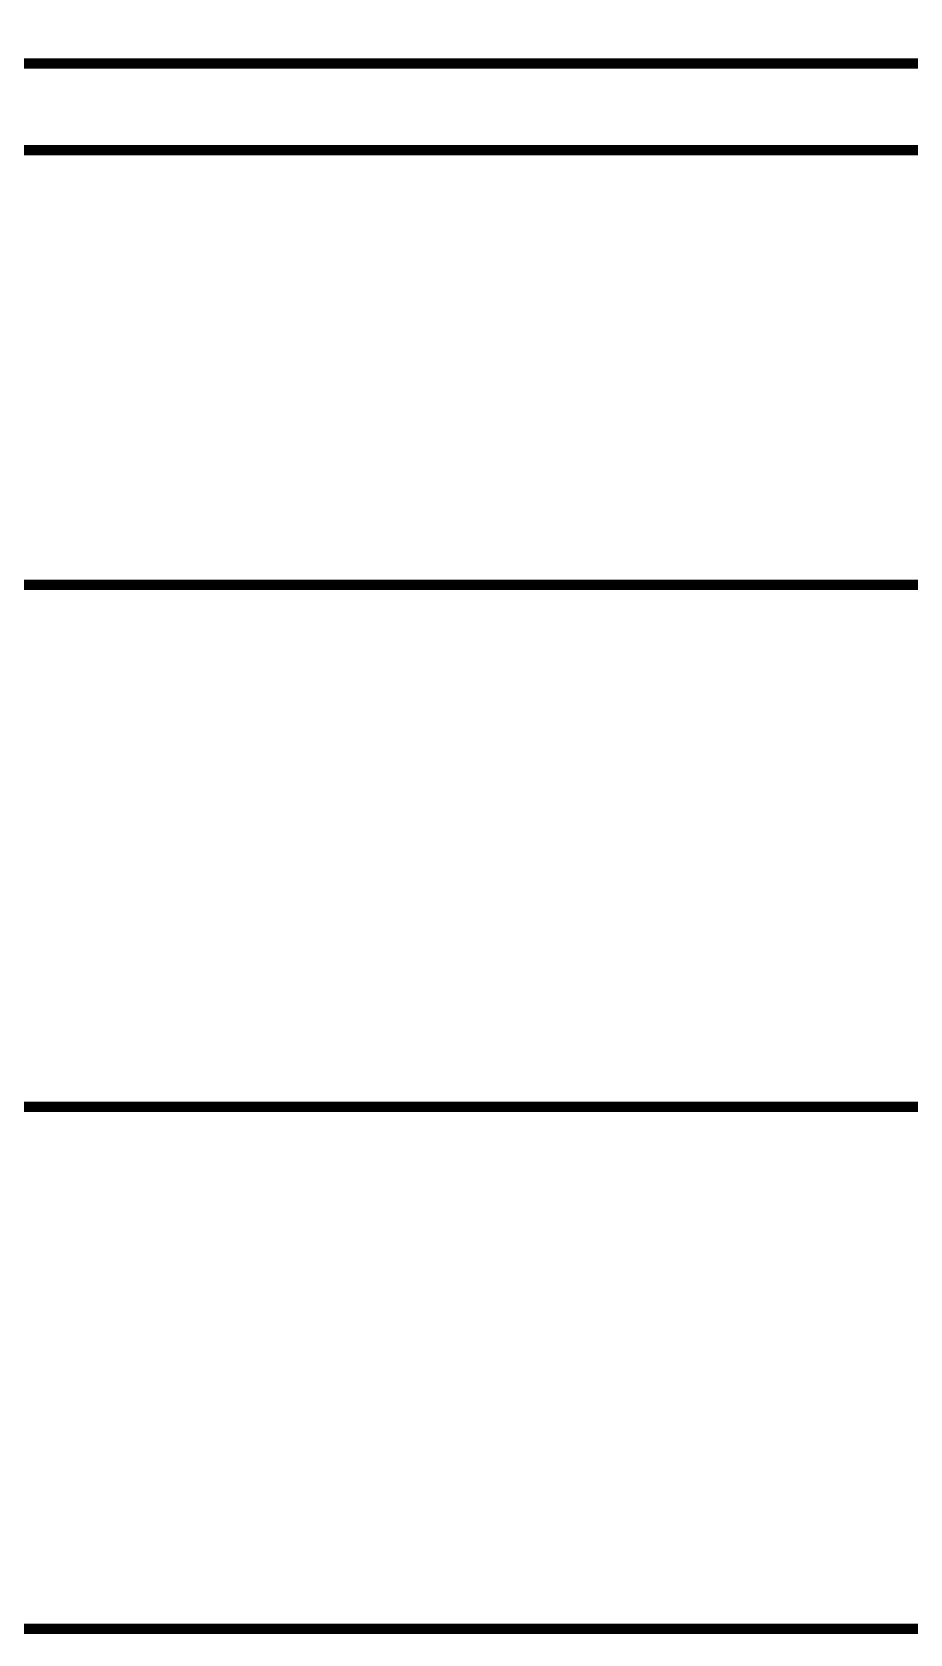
# Model space of a CAD drawing. Header units: millimetres. Extents: x 0 to 841, y 0 to 594.
# Drawn here: x 481.09 to 506.32, y 137.35 to 183.39 of the extents above; entities that cross this region are included whole.
import ezdxf

# ---------------------------------------------------------------- set-up
doc = ezdxf.new("R2010")
doc.units = ezdxf.units.MM
doc.layers.add('Sheet', color=255, linetype='Continuous')

msp = doc.modelspace()

# ---------------------------------------------------------------- linework, layer by layer
at = {"layer": 'Sheet', "const_width": 0.3}
for points in [[(437.501, 179.988), (507.502, 179.988), (507.502, 192.498)], [(437.501, 174.979), (460.003, 174.979), (460.003, 182.481), (512.51, 182.481)], [(437.501, 169.993), (460.003, 169.993), (460.003, 167.5), (512.51, 167.5)], [(437.501, 159.999), (460.003, 159.999), (460.003, 152.498), (512.51, 152.498)], [(437.501, 154.991), (455.018, 154.991), (455.018, 137.495), (512.51, 137.495)]]:
    msp.add_lwpolyline(points, dxfattribs=at)

doc.saveas('drawing.dxf')
